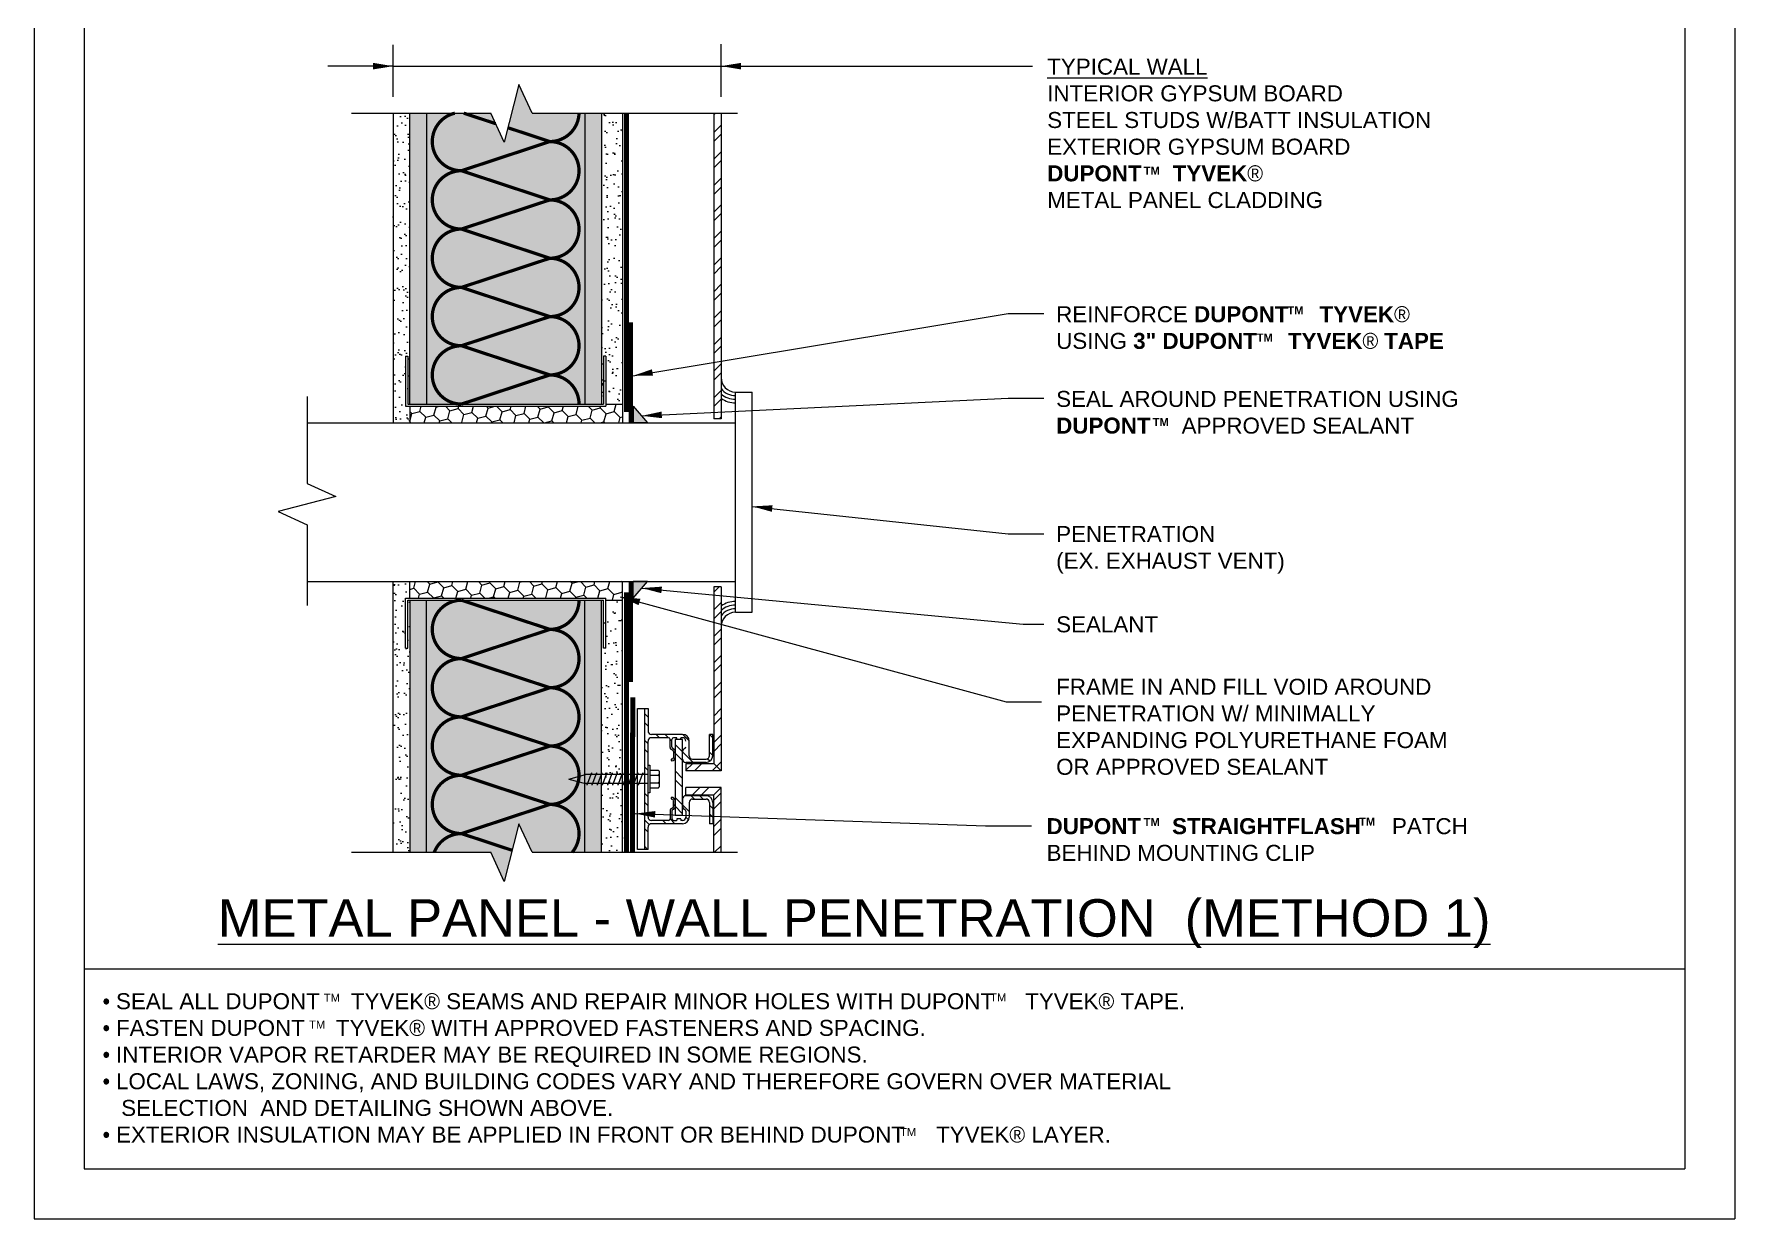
# Model space of a CAD drawing. Extents: x 0 to 51, y 0 to 66.
# Drawn here: x 0 to 51, y 0 to 35.5 of the extents above; entities that cross this region are included whole.
import ezdxf

# ---------------------------------------------------------------- set-up
doc = ezdxf.new("R2010")
doc.units = 0
doc.header["$LTSCALE"] = 1.5
doc.header["$MEASUREMENT"] = 0
doc.linetypes.add('DASHED', pattern=[0.75, 0.5, -0.25])
doc.layers.get('DEFPOINTS').update_dxf_attribs({"linetype": 'CONTINUOUS'})
for name, color, linetype in [('8X11-TTB$0$B', 7, 'CONTINUOUS'), ('CLADDING', 252, 'CONTINUOUS'), ('INSULATION', 40, 'CONTINUOUS'), ('SEALANT', 7, 'CONTINUOUS'), ('STRAIGHTFLASH', 253, 'CONTINUOUS'), ('STRUCTURE', 252, 'CONTINUOUS'), ('STRUCTURE_SHADING', 254, 'CONTINUOUS'), ('TEXT', 7, 'CONTINUOUS'), ('TYVEK', 160, 'DASHED'), ('TYVEK_TAPE', 130, 'CONTINUOUS')]:
    doc.layers.add(name, color=color, linetype=linetype)
doc.styles.add('DETAILS', font='sanss___.ttf', dxfattribs={"height": 1})
doc.dimstyles.new('TYVEKDETAILS', dxfattribs={"dimscale": 6, "dimtxt": 1.5, "dimasz": 0.1, "dimexe": 0.75, "dimexo": 0.75, "dimgap": 0.75, "dimtad": 0, "dimtih": 1, "dimtoh": 1, "dimdec": 4, "dimzin": 0, "dimtxsty": 'DETAILS', "dimcen": 0.0625, "dimazin": 3, "dimtfac": 1, "dimtdec": 4, "dimtofl": 0, "dimtmove": 0, "dimatfit": 3, "dimtolj": 1, "dimtzin": 0})
pattern_1 = [(37.5, (105.2263, 9.8719), (-0.0157483, 0.481706), [0, -0.38, 0, -0.425, 0, -0.40625]), (7.5, (105.2263, 9.8719), (0.442444, 0.7055365), [0, -0.205, 0, -0.3425, 0, -0.13125]), (327.5, (104.9188, 9.8719), (0.7785355, 0.0014148), [0, -0.125, 0, -0.45, 0, -0.5875]), (317.5, (104.9188, 9.8719), (0.7515317, 0.219419), [0, -0.0625, 0, -0.295, 0, -0.3375])]
pattern_2 = [(37.5, (44.24694, 11.11335), (-0.0157483, 0.481706), [0, -0.38, 0, -0.425, 0, -0.40625]), (7.5, (44.24694, 11.11335), (0.442444, 0.705537), [0, -0.205, 0, -0.3425, 0, -0.13125]), (327.5, (43.93944, 11.11335), (0.7785355, 0.001415), [0, -0.125, 0, -0.45, 0, -0.5875]), (317.5, (43.93944, 11.11335), (0.751532, 0.219419), [0, -0.0625, 0, -0.295, 0, -0.3375])]
pattern_3 = [(315, (45.1351, 36.5829), (-0.3977476, -0.3977476), []), (315, (45.4003, 36.5829), (-0.3977476, -0.3977476), [])]
pattern_4 = [(45, (44.24694, 11.11335), (-0.397748, 0.397748), []), (45, (44.5121, 11.11335), (-0.397748, 0.397748), [])]

msp = doc.modelspace()

# ---------------------------------------------------------------- hatches: boundary and pattern name
at = {"layer": 'CLADDING'}
h = msp.add_hatch(dxfattribs=at)
h.set_pattern_fill('ANSI32', color=256, scale=1.5, style=0)
h.set_pattern_definition(pattern_4)
h.paths.add_polyline_path([(20.379, 24.003), (20.6, 24.003), (20.6, 33.171), (20.379, 33.171)])
h = msp.add_hatch(dxfattribs=at)
h.set_pattern_fill('ANSI32', color=256, scale=1.5, style=0)
h.set_pattern_definition(pattern_4)
h.paths.add_polyline_path([(19.545, 13.668), (20.379, 13.668), (20.379, 15.612), (20.379, 18.962), (20.6, 18.962), (20.6, 13.448), (19.545, 13.448)])
h = msp.add_hatch(dxfattribs=at)
h.set_pattern_fill('ANSI32', color=256, scale=1.5, style=0)
h.set_pattern_definition(pattern_3)
h.paths.add_polyline_path([(19.645, 14.338), (19.645, 13.898, 0.414214), (19.745, 13.798), (20.149, 13.798, 0.414214), (20.249, 13.898), (20.249, 14.538), (20.349, 14.538), (20.349, 13.898, -0.414214), (20.149, 13.698), (19.545, 13.698, -0.414214), (19.445, 13.798), (19.445, 14.018, -0.317837), (19.511, 14.112, 0.317837), (19.545, 14.16), (19.545, 14.338, 0.414214), (19.445, 14.438), (19.405, 14.438, 0.414214), (19.395, 14.428), (19.395, 14.398, -0.414214), (19.385, 14.388), (19.284, 14.388, -0.414214), (19.274, 14.398), (19.274, 14.428, 0.414214), (19.264, 14.438), (19.174, 14.438, 0.414214), (19.124, 14.388), (19.124, 14.16, 0.317837), (19.157, 14.112, -0.317837), (19.224, 14.018), (19.224, 13.848, -0.414214), (19.124, 13.748, -1), (19.124, 13.798, 0.414214), (19.174, 13.848), (19.174, 14.021, 0.356394), (19.134, 14.07, -0.356394), (19.074, 14.143), (19.074, 14.388, 0.414214), (19.024, 14.438), (18.51, 14.438, 0.414214), (18.41, 14.338), (18.41, 13.329), (18.31, 13.329), (18.31, 15.308), (18.41, 15.308), (18.41, 14.638, 0.414214), (18.51, 14.538), (19.445, 14.538, -0.414214)])
h.paths.add_polyline_path([(18.41, 12.057, 0.414214), (18.51, 11.957), (19.024, 11.957, 0.414214), (19.074, 12.007), (19.074, 12.252, -0.356394), (19.134, 12.326, 0.356394), (19.174, 12.375), (19.174, 12.547, 0.414214), (19.124, 12.597, -1), (19.124, 12.647, -0.414214), (19.224, 12.547), (19.224, 12.377, -0.317837), (19.157, 12.283, 0.317837), (19.124, 12.236), (19.124, 12.007, 0.414214), (19.174, 11.957), (19.264, 11.957, 0.414214), (19.274, 11.967), (19.274, 11.997, -0.414214), (19.284, 12.007), (19.385, 12.007, -0.414214), (19.395, 11.997), (19.395, 11.967, 0.414214), (19.405, 11.957), (19.445, 11.957, 0.414214), (19.545, 12.057), (19.545, 12.236, 0.317837), (19.511, 12.283, -0.317837), (19.445, 12.377), (19.445, 12.597, -0.414214), (19.545, 12.697), (20.149, 12.697, -0.414214), (20.349, 12.497), (20.349, 11.857), (20.249, 11.857), (20.249, 12.497, 0.414214), (20.149, 12.597), (19.745, 12.597, 0.414214), (19.645, 12.497), (19.645, 12.057, -0.414214), (19.445, 11.857), (18.51, 11.857, 0.414214), (18.41, 11.757), (18.41, 11.088), (18.31, 11.088), (18.31, 13.066), (18.41, 13.066)])
h = msp.add_hatch(dxfattribs=at)
h.set_pattern_fill('ANSI32', color=256, scale=1.5, style=0)
h.set_pattern_definition(pattern_3)
h.paths.add_polyline_path([(19.445, 12.107), (19.224, 12.107), (19.224, 14.388), (19.445, 14.388)])
h = msp.add_hatch(dxfattribs=at)
h.set_pattern_fill('ANSI32', color=256, scale=1.5, style=0)
h.set_pattern_definition([(45, (61.4095, 11.4361), (-0.3977476, 0.3977476), []), (45, (61.67466, 11.4361), (-0.3977476, 0.3977476), [])])
h.paths.add_polyline_path([(19.545, 12.727), (19.545, 12.948), (20.6, 12.948), (20.6, 11), (20.379, 11), (20.379, 12.727)])
at = {"layer": 'SEALANT', "linetype": 'CONTINUOUS'}
h = msp.add_hatch(color=256, dxfattribs=at)
h.paths.add_polyline_path([(17.963, 24.386), (17.963, 23.886), (18.397, 23.886)])
h.paths.add_polyline_path([(18.397, 19.119), (17.963, 19.119), (17.963, 18.619)])
at = {"layer": 'STRUCTURE', "linetype": 'CONTINUOUS'}
h = msp.add_hatch(dxfattribs=at)
h.set_pattern_fill('AR-SAND', color=256, scale=0.25, style=0)
h.set_pattern_definition(pattern_1)
h.paths.add_polyline_path([(11.266, 33.171), (10.766, 33.171), (10.766, 23.882), (11.266, 23.882), (11.266, 24.382), (11.141, 24.382), (11.141, 25.882), (11.204, 25.882), (11.204, 24.444), (11.266, 24.444)])
h = msp.add_hatch(dxfattribs=at)
h.set_pattern_fill('AR-SAND', color=256, scale=0.25, style=0)
h.set_pattern_definition(pattern_1)
h.paths.add_polyline_path([(17.641, 31.867), (17.016, 31.867), (17.016, 29.096), (17.641, 29.096)])
h.paths.add_polyline_path([(17.641, 33.171), (17.016, 33.171), (17.016, 31.929), (17.641, 31.929)])
h.paths.add_polyline_path([(17.641, 29.033), (17.016, 29.033), (17.016, 24.444), (17.079, 24.444), (17.079, 25.882), (17.141, 25.882), (17.141, 24.444), (17.641, 24.444)])
h = msp.add_hatch(dxfattribs=at)
h.set_pattern_fill('HONEY', color=256, scale=2, angle=15, style=0)
h.set_pattern_definition([(15, (105.2263, 9.87188), (0.3061862, 0.3061862), [0.25, -0.5]), (135, (105.2263, 9.87188), (-0.41825815, 0.11207193), [0.25, -0.5]), (75, (105.2263, 9.87188), (-0.11207193, 0.41825815), [-0.5, 0.25])])
h.paths.add_polyline_path([(17.641, 24.444), (17.141, 24.444), (17.141, 24.382), (11.266, 24.382), (11.266, 23.882), (17.641, 23.882)])
h = msp.add_hatch(dxfattribs=at)
h.set_pattern_fill('AR-SAND', color=256, scale=0.25, style=0)
h.set_pattern_definition(pattern_2)
h.paths.add_polyline_path([(11.266, 18.561), (11.204, 18.561), (11.204, 17.123), (11.141, 17.123), (11.141, 18.623), (11.266, 18.623), (11.266, 19.123), (10.766, 19.123), (10.766, 11), (11.266, 11)])
h = msp.add_hatch(dxfattribs=at)
h.set_pattern_fill('HONEY', color=256, scale=2, angle=15, style=0)
h.set_pattern_definition([(15, (105.2263, 11.11335), (0.3061862, 0.3061862), [0.25, -0.5]), (135, (105.2263, 11.11335), (-0.41825815, 0.11207193), [0.25, -0.5]), (75, (105.2263, 11.11335), (-0.11207193, 0.41825815), [-0.5, 0.25])])
h.paths.add_polyline_path([(17.641, 19.123), (11.266, 19.123), (11.266, 18.623), (17.141, 18.623), (17.141, 18.561), (17.641, 18.561)])
h = msp.add_hatch(dxfattribs=at)
h.set_pattern_fill('AR-SAND', color=256, scale=0.25, style=0)
h.set_pattern_definition(pattern_2)
h.paths.add_polyline_path([(17.641, 18.561), (17.141, 18.561), (17.141, 17.123), (17.079, 17.123), (17.079, 18.561), (17.016, 18.561), (17.016, 11), (17.641, 11)])
at = {"layer": 'STRUCTURE_SHADING', "linetype": 'CONTINUOUS'}
h = msp.add_hatch(color=256, dxfattribs=at)
h.paths.add_polyline_path([(11.766, 33.171), (11.266, 33.171), (11.266, 24.444), (11.766, 24.444)])
h.paths.add_polyline_path([(16.516, 33.171), (14.936, 33.171), (14.541, 34.028), (14.097, 32.298), (13.694, 33.171), (11.766, 33.171), (11.766, 24.444), (16.516, 24.444)])
h.paths.add_polyline_path([(17.016, 33.171), (16.516, 33.171), (16.516, 24.444), (17.016, 24.444), (17.016, 29.037), (16.969, 29.037), (16.761, 29.068), (16.969, 29.099), (17.016, 29.099)])
h.paths.add_polyline_path([(17.016, 29.099), (16.969, 29.099), (16.761, 29.068), (16.969, 29.037), (17.016, 29.037)])
h = msp.add_hatch(color=256, dxfattribs=at)
h.paths.add_polyline_path([(11.766, 18.561), (11.266, 18.561), (11.266, 11), (11.766, 11)])
h.paths.add_polyline_path([(17.016, 18.561), (16.516, 18.561), (16.516, 11), (17.016, 11)])
h.paths.add_polyline_path([(14.336, 11.059), (12.816, 11.561, 0.310177), (12, 11), (13.694, 11), (14.097, 10.126)])
h.paths.add_polyline_path([(12.816, 11.561, -1), (12.816, 13.311, -1), (12.816, 15.061, -1), (12.816, 16.811, -1), (12.816, 18.561), (11.766, 18.561), (11.766, 11), (12, 11, -0.310177)])
h.paths.add_polyline_path([(16.516, 18.561), (16.341, 18.561, -0.414214), (15.466, 17.686, -1), (15.466, 15.936, -1), (15.466, 14.186, -1), (15.466, 12.436, -0.636024), (16.138, 11), (16.516, 11)])
h.paths.add_polyline_path([(15.466, 12.436), (12.816, 11.561), (14.336, 11.059), (14.541, 11.857), (14.936, 11), (16.138, 11, 0.636024)])
h.paths.add_polyline_path([(12.816, 13.311, 1), (12.816, 11.561), (15.466, 12.436)])
h.paths.add_polyline_path([(15.466, 14.186), (12.816, 13.311), (15.466, 12.436, 1)])
h.paths.add_polyline_path([(15.466, 14.186), (12.816, 15.061, 1), (12.816, 13.311)])
h.paths.add_polyline_path([(15.466, 15.936), (12.816, 15.061), (15.466, 14.186, 1)])
h.paths.add_polyline_path([(12.816, 16.811, 1), (12.816, 15.061), (15.466, 15.936)])
h.paths.add_polyline_path([(15.466, 17.686), (12.816, 16.811), (15.466, 15.936, 1)])
h.paths.add_polyline_path([(12.816, 18.561, 1), (12.816, 16.811), (15.466, 17.686)])
h.paths.add_polyline_path([(16.341, 18.561), (12.816, 18.561), (15.466, 17.686, 0.414214)])

# ---------------------------------------------------------------- linework, layer by layer
at = {"layer": '8X11-TTB$0$B', "color": 7}
for p, q in [((1.5, 64.5), (1.5, 1.5)), ((49.5, 64.5), (49.5, 1.5)), ((1.5, 7.5), (49.5, 7.5)), ((1.5, 1.5), (49.5, 1.5))]:
    msp.add_line(p, q, dxfattribs=at)
at = {"layer": 'CLADDING'}
for p, q in [((20.379, 33.171), (20.379, 24.003)), ((20.6, 24.003), (20.379, 24.003)), ((20.6, 18.962), (20.379, 18.962)), ((20.379, 18.962), (20.379, 15.612)), ((18.09, 15.308), (18.41, 15.308)), ((18.41, 15.308), (18.41, 14.638)), ((20.379, 15.612), (20.379, 13.668)), ((18.41, 12.057), (18.41, 14.338)), ((19.445, 14.538), (18.51, 14.538)), ((19.024, 14.438), (18.51, 14.438)), ((19.074, 14.143), (19.074, 14.388)), ((19.124, 14.16), (19.124, 14.388)), ((19.264, 14.438), (19.174, 14.438)), ((19.445, 14.388), (19.224, 14.388)), ((19.224, 14.388), (19.224, 12.107)), ((19.274, 14.398), (19.274, 14.428)), ((19.395, 14.398), (19.395, 14.428)), ((19.445, 14.438), (19.405, 14.438)), ((19.445, 12.107), (19.445, 14.388)), ((19.645, 13.898), (19.645, 14.338)), ((20.249, 13.898), (20.249, 14.538)), ((20.349, 14.538), (20.249, 14.538)), ((20.349, 13.898), (20.349, 14.538)), ((19.174, 14.068), (19.174, 14.068)), ((19.174, 14.021), (19.174, 13.848)), ((19.224, 14.018), (19.224, 13.848)), ((19.445, 13.798), (19.445, 14.018)), ((19.745, 13.798), (20.149, 13.798)), ((20.149, 13.698), (19.545, 13.698)), ((19.545, 13.668), (20.379, 13.668)), ((19.545, 13.668), (19.545, 13.448)), ((20.6, 13.448), (19.545, 13.448)), ((20.379, 13.668), (20.6, 13.448)), ((20.6, 12.948), (19.545, 12.948)), ((19.545, 12.727), (19.545, 12.948)), ((20.379, 12.727), (20.6, 12.948)), ((20.6, 11), (20.6, 12.948)), ((19.074, 12.252), (19.074, 12.007)), ((19.174, 12.375), (19.174, 12.547)), ((19.174, 12.327), (19.174, 12.327)), ((19.224, 12.377), (19.224, 12.547)), ((19.445, 12.597), (19.445, 12.377)), ((19.545, 12.727), (20.379, 12.727)), ((20.149, 12.697), (19.545, 12.697)), ((19.545, 12.277), (19.545, 12.277)), ((19.645, 12.497), (19.645, 12.057)), ((19.745, 12.597), (20.149, 12.597)), ((20.249, 12.497), (20.249, 11.857)), ((20.349, 12.497), (20.349, 11.857)), ((20.379, 11), (20.379, 12.727)), ((18.41, 11.088), (18.41, 11.757)), ((19.024, 11.957), (18.51, 11.957)), ((19.445, 11.857), (18.51, 11.857)), ((19.124, 12.236), (19.124, 12.007)), ((19.174, 11.957), (19.264, 11.957)), ((19.445, 12.107), (19.224, 12.107)), ((19.274, 11.997), (19.274, 11.967)), ((19.385, 12.007), (19.284, 12.007)), ((19.395, 11.997), (19.395, 11.967)), ((19.445, 11.957), (19.405, 11.957)), ((19.545, 12.236), (19.545, 12.057)), ((20.349, 11.857), (20.249, 11.857))]:
    msp.add_line(p, q, dxfattribs=at)
for centre, radius, start, end in [((18.51, 14.638), 0.1, 180, 270), ((18.51, 14.338), 0.1, 90, 180), ((19.024, 14.388), 0.05, 360, 90), ((19.174, 14.388), 0.05, 90, 180), ((19.264, 14.428), 0.01, 0, 90), ((19.284, 14.398), 0.01, 180, 270), ((19.385, 14.398), 0.01, 270, 0), ((19.405, 14.428), 0.01, 90, 180), ((19.445, 14.338), 0.2, 360, 90), ((19.445, 14.338), 0.1, 360, 90), ((19.149, 14.143), 0.075, 180, 258.463), ((19.124, 13.773), 0.025, 90, 270), ((19.174, 14.16), 0.05, 180, 250.5288), ((19.124, 13.848), 0.1, 270, 0), ((19.124, 13.848), 0.05, 270, 0), ((19.124, 14.021), 0.05, 0, 78.463), ((19.124, 14.018), 0.1, 0, 70.5288), ((19.545, 14.018), 0.1, 109.4712, 180), ((19.545, 13.798), 0.1, 180, 270), ((19.495, 14.16), 0.05, 289.4712, 0), ((19.745, 13.898), 0.1, 180, 270), ((20.149, 13.898), 0.1, 270, 360), ((20.149, 13.898), 0.2, 270, 360), ((19.149, 12.252), 0.075, 101.537, 180), ((19.124, 12.622), 0.025, 90, 270), ((19.124, 12.547), 0.1, 360, 90), ((19.124, 12.547), 0.05, 360, 90), ((19.174, 12.236), 0.05, 109.4712, 180), ((19.124, 12.375), 0.05, 281.537, 360), ((19.124, 12.377), 0.1, 289.4712, 360), ((19.545, 12.597), 0.1, 90, 180), ((19.545, 12.377), 0.1, 180, 250.5288), ((19.495, 12.236), 0.05, 360, 70.5288), ((19.745, 12.497), 0.1, 90, 180), ((20.149, 12.497), 0.2, 360, 90), ((20.149, 12.497), 0.1, 360, 90), ((18.51, 12.057), 0.1, 180, 270), ((18.51, 11.757), 0.1, 90, 180), ((19.024, 12.007), 0.05, 270, 0), ((19.174, 12.007), 0.05, 180, 270), ((19.264, 11.967), 0.01, 270, 0), ((19.284, 11.997), 0.01, 90, 180), ((19.385, 11.997), 0.01, 0, 90), ((19.405, 11.967), 0.01, 180, 270), ((19.445, 12.057), 0.1, 270, 360), ((19.445, 12.057), 0.2, 270, 360)]:
    msp.add_arc(centre, radius, start, end, dxfattribs=at)
at = {"layer": 'DEFPOINTS'}
for p, q in [((0, 66), (0, 0)), ((51, 66), (51, 0)), ((0, 0), (51, 0))]:
    msp.add_line(p, q, dxfattribs=at)
at = {"layer": 'INSULATION', "const_width": 0.0975}
for points in [[(12.617, 33.171, 0.891464), (12.816, 31.444)], [(15.466, 32.319, 0.406569), (16.341, 33.171)], [(15.466, 30.569, 1), (15.466, 32.319), (12.816, 31.444)], [(15.466, 30.569), (12.816, 31.444, 1), (12.816, 29.694)], [(15.466, 28.819, 1), (15.466, 30.569), (12.816, 29.694)], [(15.466, 28.819), (12.816, 29.694, 1), (12.816, 27.944)], [(15.466, 27.069, 1), (15.466, 28.819), (12.816, 27.944)], [(15.466, 27.069), (12.816, 27.944, 1), (12.816, 26.194)], [(15.466, 25.319, 1), (15.466, 27.069), (12.816, 26.194)], [(15.466, 25.319), (12.816, 26.194, 1), (12.816, 24.444)], [(16.341, 24.444, 0.414214), (15.466, 25.319), (12.816, 24.444)], [(12.816, 18.561, 1), (12.816, 16.811), (15.466, 17.686)], [(12.816, 18.561), (15.466, 17.686, 0.414214), (16.341, 18.561)], [(12.816, 16.811), (15.466, 15.936, 1), (15.466, 17.686)], [(12.816, 16.811, 1), (12.816, 15.061), (15.466, 15.936)], [(12.816, 15.061), (15.466, 14.186, 1), (15.466, 15.936)], [(12.816, 15.061, 1), (12.816, 13.311), (15.466, 14.186)], [(12.816, 13.311), (15.466, 12.436, 1), (15.466, 14.186)], [(12.816, 13.311, 1), (12.816, 11.561), (15.466, 12.436)], [(16.138, 11, 0.636024), (15.466, 12.436)], [(12.816, 11.561, 0.310177), (12, 11, 0.310177)]]:
    msp.add_lwpolyline(points, format="xyb", dxfattribs=at)
for points in [[(12.886, 33.171), (13.839, 32.856)], [(14.209, 32.734), (15.466, 32.319)], [(12.816, 11.561), (14.336, 11.059)]]:
    msp.add_lwpolyline(points, dxfattribs=at)
at = {"layer": 'STRAIGHTFLASH', "linetype": 'CONTINUOUS'}
for p, q in [((17.963, 24.386), (18.397, 23.886)), ((17.963, 24.386), (17.963, 23.886)), ((18.397, 23.886), (17.963, 23.886)), ((17.963, 18.619), (18.397, 19.119)), ((17.963, 18.619), (17.963, 19.119)), ((18.397, 19.119), (17.963, 19.119))]:
    msp.add_line(p, q, dxfattribs=at)
at = {"layer": 'STRAIGHTFLASH', "linetype": 'CONTINUOUS', "const_width": 0.15}
msp.add_lwpolyline([(17.947, 11), (17.95, 15.652)], dxfattribs=at)
at = {"layer": 'STRUCTURE'}
for p, q in [((9.521, 33.171), (13.694, 33.171)), ((10.766, 33.171), (10.766, 23.882)), ((11.766, 33.171), (11.766, 24.444)), ((16.516, 33.171), (16.516, 24.444)), ((17.641, 33.171), (17.641, 23.882)), ((17.641, 33.171), (21.097, 33.171)), ((11.141, 25.882), (11.141, 24.382)), ((11.141, 25.882), (11.204, 25.882)), ((11.204, 25.882), (11.204, 24.444)), ((17.079, 25.882), (17.079, 24.444)), ((17.141, 25.882), (17.079, 25.882)), ((17.141, 25.882), (17.141, 24.382)), ((17.141, 25.132), (17.079, 25.132)), ((8.192, 24.669), (8.192, 22.064)), ((11.141, 24.382), (17.141, 24.382)), ((11.204, 24.444), (17.079, 24.444)), ((8.192, 23.882), (21.033, 23.882)), ((8.192, 19.123), (21.033, 19.123)), ((10.766, 11), (10.766, 19.123)), ((17.641, 11), (17.641, 19.123)), ((11.141, 18.623), (17.141, 18.623)), ((11.141, 17.123), (11.141, 18.623)), ((11.204, 18.561), (17.079, 18.561)), ((11.204, 17.123), (11.204, 18.561)), ((11.766, 11), (11.766, 18.561)), ((16.516, 11), (16.516, 18.561)), ((17.079, 17.123), (17.079, 18.561)), ((17.141, 17.123), (17.141, 18.623)), ((17.141, 17.873), (17.079, 17.873)), ((11.141, 17.123), (11.204, 17.123)), ((17.141, 17.123), (17.079, 17.123)), ((18.09, 11.088), (18.09, 15.308)), ((18.31, 11.088), (18.31, 15.308)), ((16.04, 13.198), (16.534, 13.329)), ((18.41, 13.329), (16.534, 13.329)), ((16.04, 13.198), (16.534, 13.066)), ((18.41, 13.066), (16.534, 13.066)), ((9.521, 11), (13.694, 11)), ((17.641, 11), (21.097, 11)), ((18.41, 11.088), (18.09, 11.088))]:
    msp.add_line(p, q, dxfattribs=at)
at = {"layer": 'STRUCTURE', "linetype": 'CONTINUOUS'}
for p, q in [((20.6, 33.171), (20.6, 24.003)), ((21.033, 18.199), (21.033, 24.806)), ((21.033, 24.806), (21.533, 24.806)), ((21.533, 18.199), (21.533, 24.806)), ((11.266, 24.382), (11.266, 23.882)), ((17.141, 24.444), (17.641, 24.444)), ((11.266, 18.623), (11.266, 19.123)), ((20.6, 18.962), (20.6, 13.448)), ((17.141, 18.561), (17.641, 18.561)), ((21.033, 18.199), (21.533, 18.199)), ((16.713, 13.385), (16.574, 13.01)), ((16.713, 13.385), (16.713, 13.329)), ((16.867, 13.385), (16.728, 13.01)), ((16.867, 13.385), (16.867, 13.329)), ((17.022, 13.385), (16.883, 13.01)), ((17.022, 13.385), (17.022, 13.329)), ((17.176, 13.385), (17.037, 13.01)), ((17.176, 13.385), (17.176, 13.329)), ((17.331, 13.385), (17.192, 13.01)), ((17.331, 13.385), (17.331, 13.329)), ((17.485, 13.385), (17.346, 13.01)), ((17.485, 13.385), (17.485, 13.329)), ((17.64, 13.385), (17.501, 13.01)), ((17.64, 13.385), (17.64, 13.329)), ((17.794, 13.385), (17.655, 13.01)), ((17.794, 13.385), (17.794, 13.329)), ((17.949, 13.385), (17.81, 13.01)), ((17.949, 13.385), (17.949, 13.329)), ((18.103, 13.385), (17.964, 13.01)), ((18.103, 13.385), (18.103, 13.329)), ((18.258, 13.385), (18.119, 13.01)), ((18.258, 13.385), (18.258, 13.329)), ((16.574, 13.066), (16.574, 13.01)), ((16.728, 13.066), (16.728, 13.01)), ((16.883, 13.066), (16.883, 13.01)), ((17.037, 13.066), (17.037, 13.01)), ((17.192, 13.066), (17.192, 13.01)), ((17.346, 13.066), (17.346, 13.01)), ((17.501, 13.066), (17.501, 13.01)), ((17.655, 13.066), (17.655, 13.01)), ((17.81, 13.066), (17.81, 13.01)), ((17.964, 13.066), (17.964, 13.01)), ((18.119, 13.066), (18.119, 13.01)), ((20.379, 11), (20.6, 11))]:
    msp.add_line(p, q, dxfattribs=at)
at = {"layer": 'STRUCTURE'}
for points in [[(14.541, 34.028), (14.097, 32.298)], [(14.936, 33.171), (14.541, 34.028)], [(11.266, 24.444), (11.266, 33.171)], [(14.097, 32.298), (13.694, 33.171)], [(14.936, 33.171), (17.641, 33.171)], [(17.016, 33.171), (17.016, 24.444)], [(8.192, 22.064), (9.049, 21.669)], [(9.049, 21.669), (7.318, 21.225)], [(7.318, 21.225), (8.192, 20.822), (8.192, 18.399)], [(11.266, 18.561), (11.266, 11)], [(17.016, 11), (17.016, 18.561)], [(18.41, 13.61), (18.462, 13.61), (18.462, 12.785), (18.41, 12.785)], [(14.541, 11.857), (14.097, 10.126)], [(14.936, 11), (14.541, 11.857)], [(14.097, 10.126), (13.694, 11)], [(14.936, 11), (17.641, 11)]]:
    msp.add_lwpolyline(points, dxfattribs=at)
for points in [[(18.462, 13.46), (18.709, 13.46, -0.414214), (18.739, 13.43), (18.739, 12.965)], [(18.462, 13.31), (18.709, 13.31, -0.414214), (18.739, 13.28)], [(18.739, 13.34, -0.414214), (18.709, 13.31)], [(18.462, 13.085), (18.709, 13.085, 0.414214), (18.739, 13.115)], [(18.462, 12.935), (18.709, 12.935, 0.414214), (18.739, 12.965)]]:
    msp.add_lwpolyline(points, format="xyb", dxfattribs=at)
at = {"layer": 'STRUCTURE', "linetype": 'CONTINUOUS'}
for centre, radius, start, end in [((21.033, 25.239), 0.433, 180, 270), ((21.033, 25.239), 0.541, 216.8699, 270), ((21.033, 25.239), 0.65, 228.1897, 270), ((21.033, 25.239), 0.758, 235.1501, 270), ((21.033, 17.765), 0.758, 90, 124.8499), ((21.033, 17.765), 0.65, 90, 131.8103), ((21.033, 17.765), 0.541, 90, 143.1301), ((21.033, 17.765), 0.433, 90, 180)]:
    msp.add_arc(centre, radius, start, end, dxfattribs=at)
at = {"layer": 'STRUCTURE'}
msp.add_arc((18.709, 13.055), 0.03, 0, 90, dxfattribs=at)
at = {"layer": 'TEXT'}
for p, q in [((10.766, 33.656), (10.766, 35.225)), ((20.6, 33.656), (20.6, 35.245)), ((10.766, 34.581), (20.6, 34.581))]:
    msp.add_line(p, q, dxfattribs=at)
at = {"layer": 'TYVEK', "const_width": 0.15}
for points in [[(17.76, 24.211), (17.76, 33.172)], [(17.76, 18.794), (17.76, 11)]]:
    msp.add_lwpolyline(points, dxfattribs=at)
at = {"layer": 'TYVEK_TAPE'}
for points in [[(17.894, 26.893, 0.125, 0.125, 0), (17.894, 23.882, 0.09, 0.09, 0)], [(17.894, 19.123, 0.125, 0.125, 0), (17.894, 16.112, 0.09, 0.09, 0)]]:
    msp.add_lwpolyline(points, format="xyseb", dxfattribs=at)

# ---------------------------------------------------------------- texts
at = {"layer": 'TEXT', "style": 'DETAILS'}
for s, insert, char_height, width, attachment_point in [('{\\fArial|b0|i0|c0|p34;\\LTYPICAL WALL\\P}INTERIOR GYPSUM BOARD\\PSTEEL STUDS W/BATT INSULATION\\PEXTERIOR GYPSUM BOARD\\P{\\fSansSerif|b1|i0|c2|p2;DUPONT     TYVEK\\fSymbol|b0|i0|c2|p18;â }\\PMETAL PANEL CLADDING', (30.379, 34.806), 0.48, 17.52022, 1), ('REINFORCE {\\fSansSerif|b1|i0|c2|p2;DUPONT     \\fArial|b1|i0|c0|p34;TYVEK\\fSymbol|b0|i0|c2|p18;â \\fSansSerif|b1|i0|c2|p2;\\P}USING {\\fSansSerif|b1|i0|c2|p2;3" DUPONT     \\fArial|b1|i0|c0|p34;TYVEK\\fSymbol|b0|i0|c2|p18;â \\fSansSerif|b1|i0|c2|p2;TAPE}', (30.647, 27.38), 0.48, 12.59974, 1), ('SEAL AROUND PENETRATION USING {\\fSansSerif|b1|i0|c2|p2;DUPONT    } APPROVED SEALANT', (30.647, 24.839), 0.48, 12.59974, 1), ('PENETRATION\\P(EX. EXHAUST VENT)', (30.647, 20.786), 0.48, 12.59974, 1), ('SEALANT', (30.647, 18.078), 0.48, 12.59974, 1), ('FRAME IN AND FILL VOID AROUND PENETRATION W/ MINIMALLY EXPANDING POLYURETHANE FOAM OR APPROVED SEALANT', (30.647, 16.205), 0.48, 12.59974, 1), ('{\\fSansSerif|b1|i0|c2|p2;DUPONT     STRAIGHTFLASH}     PATCH\\PBEHIND MOUNTING CLIP', (30.36, 11.38), 0.48, 14.89245, 4), ('{\\LMETAL PANEL - WALL PENETRATION  (METHOD 1)}', (24.59, 9.593), 1.125, 38.42843, 2), ('{\\fSymbol|b0|i0|c2|p18;· }SEAL ALL DUPONT     TYVEK{\\fSymbol|b0|i0|c2|p18;â} SEAMS AND REPAIR MINOR HOLES WITH DUPONT     TYVEK{\\fSymbol|b0|i0|c2|p18;â} TAPE.\\P{\\fSymbol|b0|i0|c2|p18;· }FASTEN DUPONT     TYVEK{\\fSymbol|b0|i0|c2|p18;â} WITH APPROVED FASTENERS AND SPACING.\\P{\\fSymbol|b0|i0|c2|p18;· }INTERIOR VAPOR RETARDER MAY BE REQUIRED IN SOME REGIONS.\\P{\\fSymbol|b0|i0|c2|p18;· }LOCAL LAWS, ZONING, AND BUILDING CODES VARY AND THEREFORE GOVERN OVER MATERIAL \\P   SELECTION  AND DETAILING SHOWN ABOVE.\\P{\\fSymbol|b0|i0|c2|p18;· }EXTERIOR INSULATION MAY BE APPLIED IN FRONT OR BEHIND DUPONT     TYVEK{\\fSymbol|b0|i0|c2|p18;â} LAYER.', (2.055, 6.773), 0.48, 35.73533, 1), ('TM', (8.69, 6.757), 0.24, 16.62, 1), ('TM', (28.669, 6.766), 0.24, 16.62, 1), ('TM', (8.248, 5.954), 0.24, 16.62, 1), ('TM', (25.966, 2.729), 0.24, 16.62, 1)]:
    msp.add_mtext(s, dxfattribs=dict(at, insert=insert, char_height=char_height, width=width, attachment_point=attachment_point))
at = {"layer": 'TEXT', "char_height": 0.24, "attachment_point": 4, "style": 'DETAILS'}
for insert in [(33.271, 31.444), (37.581, 27.257), (36.658, 26.441), (33.539, 23.904), (33.269, 11.907), (39.73, 11.918)]:
    msp.add_mtext('{\\fSansSerif|b1|i0|c2|p2;TM}', dxfattribs=dict(at, insert=insert))

# ---------------------------------------------------------------- leaders
at = {"layer": 'TEXT'}
msp.add_leader([(10.766, 34.581), (8.81, 34.581)], dimstyle='TYVEKDETAILS', dxfattribs=at)
for points, override in [([(20.6, 34.581), (29.94, 34.581)], {"dimfxl": 3}), ([(17.952, 25.292), (29.21, 27.161), (30.277, 27.161)], {"dimfxl": 3}), ([(18.223, 24.092), (29.21, 24.62), (30.277, 24.62)], {"dimfxl": 3}), ([(21.537, 21.375), (29.21, 20.55), (30.277, 20.55)], {"dimfxl": 3}), ([(18.221, 18.926), (29.661, 17.842), (30.277, 17.842)], {"dimfxl": 3}), ([(17.575, 18.665), (29.144, 15.51), (30.211, 15.51)], {"dimgap": 0.75, "dimtad": 0, "dimfxl": 3}), ([(18.025, 12.16), (28.525, 11.789), (29.905, 11.789)], {"dimgap": 0.75, "dimtad": 0, "dimfxl": 3})]:
    msp.add_leader(points, dimstyle='TYVEKDETAILS', override=override, dxfattribs=at)

doc.saveas('drawing.dxf')
